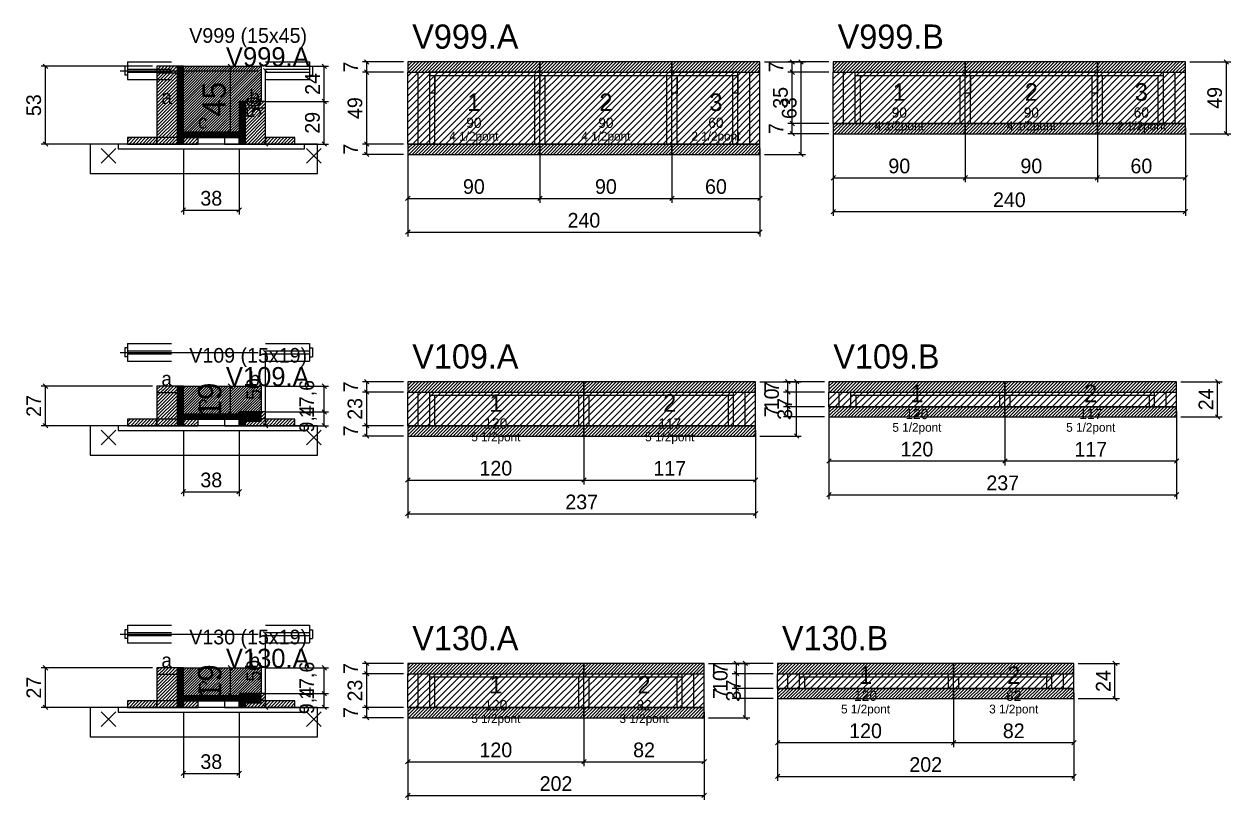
# Model space of a CAD drawing. Extents: x -69 to 3070, y -7480 to 1250.
# Drawn here: x -69 to 754, y -7480 to -6951 of the extents above; entities that cross this region are included whole.
import ezdxf
from ezdxf.enums import TextEntityAlignment as Align

# ---------------------------------------------------------------- set-up
doc = ezdxf.new("R2010")
doc.units = 0
for name, color, linetype in [('5', 5, 'Continuous'), ('barrote', 126, 'Continuous'), ('CONCRETO', 251, 'Continuous'), ('COTA', 241, 'Continuous'), ('Cota Seção (2x)', 241, 'Continuous'), ('detalhes', 7, 'Continuous'), ('Hachura', 251, 'Continuous'), ('Madeira', 126, 'Continuous'), ('NOMENCLATURA', 7, 'Continuous'), ('Painéis', 200, 'Continuous'), ('presilha', 224, 'Continuous'), ('Reaproveitamento', 251, 'Continuous'), ('SARR_2.2x7', 40, 'Continuous'), ('SARR_3.5x7', 81, 'Continuous'), ('SCO-___-LAJ', 224, 'Continuous'), ('TENSOR', 224, 'Continuous'), ('texto', 7, 'Continuous'), ('Texto Seção', 7, 'Continuous')]:
    doc.layers.add(name, color=color, linetype=linetype)
doc.dimstyles.new('PAINEL', dxfattribs={"dimtxt": 10, "dimasz": 3, "dimexe": 3, "dimexo": 3, "dimgap": 3, "dimtad": 1, "dimblk": 'OBLIQUE', "dimblk1": 'OBLIQUE', "dimcen": 2.5, "dimclrd": 4, "dimclre": 4, "dimclrt": 240, "dimazin": 3, "dimtfac": 1, "dimtmove": 0, "dimatfit": 3})
doc.dimstyles.new('SECAO2X', dxfattribs={"dimtxt": 16, "dimasz": 3, "dimexe": 3, "dimexo": 3, "dimgap": 3, "dimtad": 1, "dimblk": 'OBLIQUE', "dimblk1": 'OBLIQUE', "dimcen": 2.5, "dimclrd": 4, "dimclre": 4, "dimclrt": 240, "dimazin": 3, "dimtfac": 1, "dimtmove": 0, "dimatfit": 3})

# ---------------------------------------------------------------- blocks, each defined once
blk = doc.blocks.new('_OBLIQUE')
at = {"color": 0, "linetype": 'BYBLOCK'}
blk.add_line((-0.5, -0.5), (0.5, 0.5), dxfattribs=at)

msp = doc.modelspace()

# ---------------------------------------------------------------- hatches: boundary and pattern name
at = {"layer": 'COTA'}
h = msp.add_hatch(dxfattribs=at)
h.set_pattern_fill('ANSI31', scale=0.4)
h.paths.add_polyline_path([(40, -7025), (40, -6980), (93, -6980), (93, -7004), (78, -7004), (78, -7025)])
h = msp.add_hatch(dxfattribs=at)
h.set_pattern_fill('ANSI31', scale=0.5)
h.paths.add_polyline_path([(193, -6984), (283, -6984), (283, -6977), (193, -6977)])
h = msp.add_hatch(dxfattribs=at)
h.set_pattern_fill('ANSI31', scale=0.5)
h.paths.add_polyline_path([(283, -6984), (373, -6984), (373, -6977), (283, -6977)])
h = msp.add_hatch(dxfattribs=at)
h.set_pattern_fill('ANSI31', scale=0.5)
h.paths.add_polyline_path([(373, -6984), (433, -6984), (433, -6977), (373, -6977)])
h = msp.add_hatch(dxfattribs=at)
h.set_pattern_fill('ANSI31', scale=0.5)
h.paths.add_polyline_path([(483, -6984), (573, -6984), (573, -6977), (483, -6977)])
h = msp.add_hatch(dxfattribs=at)
h.set_pattern_fill('ANSI31', scale=0.5)
h.paths.add_polyline_path([(573, -6984), (663, -6984), (663, -6977), (573, -6977)])
h = msp.add_hatch(dxfattribs=at)
h.set_pattern_fill('ANSI31', scale=0.5)
h.paths.add_polyline_path([(663, -6984), (723, -6984), (723, -6977), (663, -6977)])
h = msp.add_hatch(dxfattribs=at)
h.set_pattern_fill('ANSI31', scale=0.5)
h.paths.add_polyline_path([(483, -7026), (573, -7026), (573, -7019), (483, -7019)])
h = msp.add_hatch(dxfattribs=at)
h.set_pattern_fill('ANSI31', scale=0.5)
h.paths.add_polyline_path([(573, -7026), (663, -7026), (663, -7019), (573, -7019)])
h = msp.add_hatch(dxfattribs=at)
h.set_pattern_fill('ANSI31', scale=0.5)
h.paths.add_polyline_path([(663, -7026), (723, -7026), (723, -7019), (663, -7019)])
h = msp.add_hatch(dxfattribs=at)
h.set_pattern_fill('ANSI31', scale=0.5)
h.paths.add_polyline_path([(193, -7040), (283, -7040), (283, -7033), (193, -7033)])
h = msp.add_hatch(dxfattribs=at)
h.set_pattern_fill('ANSI31', scale=0.5)
h.paths.add_polyline_path([(283, -7040), (373, -7040), (373, -7033), (283, -7033)])
h = msp.add_hatch(dxfattribs=at)
h.set_pattern_fill('ANSI31', scale=0.5)
h.paths.add_polyline_path([(373, -7040), (433, -7040), (433, -7033), (373, -7033)])
h = msp.add_hatch(dxfattribs=at)
h.set_pattern_fill('ANSI31', scale=0.5)
h.paths.add_polyline_path([(193, -7202), (313, -7202), (313, -7195), (193, -7195)])
h = msp.add_hatch(dxfattribs=at)
h.set_pattern_fill('ANSI31', scale=0.5)
h.paths.add_polyline_path([(313, -7202), (430, -7202), (430, -7195), (313, -7195)])
h = msp.add_hatch(dxfattribs=at)
h.set_pattern_fill('ANSI31', scale=0.5)
h.paths.add_polyline_path([(480, -7202), (600, -7202), (600, -7195), (480, -7195)])
h = msp.add_hatch(dxfattribs=at)
h.set_pattern_fill('ANSI31', scale=0.5)
h.paths.add_polyline_path([(600, -7202), (717, -7202), (717, -7195), (600, -7195)])
h = msp.add_hatch(dxfattribs=at)
h.set_pattern_fill('ANSI31', scale=0.4)
h.paths.add_polyline_path([(40, -7217), (40, -7198), (93, -7198), (93, -7215.6), (78, -7215.6), (78, -7217)])
h = msp.add_hatch(dxfattribs=at)
h.set_pattern_fill('ANSI31', scale=0.5)
h.paths.add_polyline_path([(480, -7219), (600, -7219), (600, -7212), (480, -7212)])
h = msp.add_hatch(dxfattribs=at)
h.set_pattern_fill('ANSI31', scale=0.5)
h.paths.add_polyline_path([(600, -7219), (717, -7219), (717, -7212), (600, -7212)])
h = msp.add_hatch(dxfattribs=at)
h.set_pattern_fill('ANSI31', scale=0.5)
h.paths.add_polyline_path([(193, -7232), (313, -7232), (313, -7225), (193, -7225)])
h = msp.add_hatch(dxfattribs=at)
h.set_pattern_fill('ANSI31', scale=0.5)
h.paths.add_polyline_path([(313, -7232), (430, -7232), (430, -7225), (313, -7225)])
h = msp.add_hatch(dxfattribs=at)
h.set_pattern_fill('ANSI31', scale=0.4)
h.paths.add_polyline_path([(40, -7409), (40, -7390), (93, -7390), (93, -7407.6), (78, -7407.6), (78, -7409)])
h = msp.add_hatch(dxfattribs=at)
h.set_pattern_fill('ANSI31', scale=0.5)
h.paths.add_polyline_path([(193, -7394), (313, -7394), (313, -7387), (193, -7387)])
h = msp.add_hatch(dxfattribs=at)
h.set_pattern_fill('ANSI31', scale=0.5)
h.paths.add_polyline_path([(313, -7394), (395, -7394), (395, -7387), (313, -7387)])
h = msp.add_hatch(dxfattribs=at)
h.set_pattern_fill('ANSI31', scale=0.5)
h.paths.add_polyline_path([(445, -7394), (565, -7394), (565, -7387), (445, -7387)])
h = msp.add_hatch(dxfattribs=at)
h.set_pattern_fill('ANSI31', scale=0.5)
h.paths.add_polyline_path([(565, -7394), (647, -7394), (647, -7387), (565, -7387)])
h = msp.add_hatch(dxfattribs=at)
h.set_pattern_fill('ANSI31', scale=0.5)
h.paths.add_polyline_path([(445, -7411), (565, -7411), (565, -7404), (445, -7404)])
h = msp.add_hatch(dxfattribs=at)
h.set_pattern_fill('ANSI31', scale=0.5)
h.paths.add_polyline_path([(565, -7411), (647, -7411), (647, -7404), (565, -7404)])
h = msp.add_hatch(dxfattribs=at)
h.set_pattern_fill('ANSI31', scale=0.5)
h.paths.add_polyline_path([(193, -7424), (313, -7424), (313, -7417), (193, -7417)])
h = msp.add_hatch(dxfattribs=at)
h.set_pattern_fill('ANSI31', scale=0.5)
h.paths.add_polyline_path([(313, -7424), (395, -7424), (395, -7417), (313, -7417)])
at = {"layer": 'Hachura'}
h = msp.add_hatch(dxfattribs=at)
h.set_pattern_fill('ANSI31', scale=0.5)
h.paths.add_polyline_path([(22, -7033), (36, -7033), (36, -6980), (22, -6980)])
h = msp.add_hatch(dxfattribs=at)
h.set_pattern_fill('ANSI31', scale=0.5)
h.paths.add_polyline_path([(22, -6984.4), (36, -6984.4), (36, -6980), (22, -6980)])
h = msp.add_hatch(dxfattribs=at)
h.set_pattern_fill('SOLID')
h.paths.add_polyline_path([(36, -7033), (40, -7033), (40, -6980), (36, -6980)])
h = msp.add_hatch(dxfattribs=at)
h.set_pattern_fill('SOLID')
h.paths.add_polyline_path([(78, -7033), (82, -7033), (82, -7004), (78, -7004)])
h = msp.add_hatch(dxfattribs=at)
h.set_pattern_fill('SOLID')
h.paths.add_polyline_path([(78, -7004), (93, -7004), (93, -7004), (78, -7004)])
h = msp.add_hatch(dxfattribs=at)
h.set_pattern_fill('ANSI31', scale=0.5)
h.paths.add_polyline_path([(82, -7033), (96, -7033), (96, -7004), (82, -7004)])
h = msp.add_hatch(dxfattribs=at)
h.set_pattern_fill('ANSI31', scale=0.5)
h.paths.add_polyline_path([(82, -7008.4), (96, -7008.4), (96, -7004), (82, -7004)])
h = msp.add_hatch(dxfattribs=at)
h.set_pattern_fill('ANSI31', scale=0.5)
h.paths.add_polyline_path([(2, -7033), (22, -7033), (22, -7028.6), (2, -7028.6)])
h = msp.add_hatch(dxfattribs=at)
h.set_pattern_fill('SOLID')
h.paths.add_polyline_path([(40, -7028.6), (78, -7028.6), (78, -7025), (40, -7025)])
h = msp.add_hatch(dxfattribs=at)
h.set_pattern_fill('ANSI31', scale=0.5)
h.paths.add_polyline_path([(40, -7033), (50, -7033), (50, -7028.6), (40, -7028.6)])
h = msp.add_hatch(dxfattribs=at)
h.set_pattern_fill('ANSI31', scale=0.5)
h.paths.add_polyline_path([(96, -7033), (116, -7033), (116, -7028.6), (96, -7028.6)])
h = msp.add_hatch(dxfattribs=at)
h.set_pattern_fill('ANSI31', scale=0.5)
h.paths.add_polyline_path([(22, -7225), (36, -7225), (36, -7198), (22, -7198)])
h = msp.add_hatch(dxfattribs=at)
h.set_pattern_fill('ANSI31', scale=0.5)
h.paths.add_polyline_path([(22, -7202.4), (36, -7202.4), (36, -7198), (22, -7198)])
h = msp.add_hatch(dxfattribs=at)
h.set_pattern_fill('SOLID')
h.paths.add_polyline_path([(36, -7225), (40, -7225), (40, -7198), (36, -7198)])
h = msp.add_hatch(dxfattribs=at)
h.set_pattern_fill('ANSI31', scale=0.5)
h.paths.add_polyline_path([(2, -7225), (22, -7225), (22, -7220.6), (2, -7220.6)])
h = msp.add_hatch(dxfattribs=at)
h.set_pattern_fill('SOLID')
h.paths.add_polyline_path([(40, -7220.6), (78, -7220.6), (78, -7217), (40, -7217)])
h = msp.add_hatch(dxfattribs=at)
h.set_pattern_fill('ANSI31', scale=0.5)
h.paths.add_polyline_path([(40, -7225), (50, -7225), (50, -7220.6), (40, -7220.6)])
h = msp.add_hatch(dxfattribs=at)
h.set_pattern_fill('SOLID')
h.paths.add_polyline_path([(78, -7225), (82, -7225), (82, -7215.6), (78, -7215.6)])
h = msp.add_hatch(dxfattribs=at)
h.set_pattern_fill('SOLID')
h.paths.add_polyline_path([(78, -7215.6), (93, -7215.6), (93, -7222), (78, -7222)])
h = msp.add_hatch(dxfattribs=at)
h.set_pattern_fill('ANSI31', scale=0.5)
h.paths.add_polyline_path([(82, -7225), (96, -7225), (96, -7215.6), (82, -7215.6)])
h = msp.add_hatch(dxfattribs=at)
h.set_pattern_fill('ANSI31', scale=0.5)
h.paths.add_polyline_path([(82, -7220), (96, -7220), (96, -7215.6), (82, -7215.6)])
h = msp.add_hatch(dxfattribs=at)
h.set_pattern_fill('ANSI31', scale=0.5)
h.paths.add_polyline_path([(96, -7225), (116, -7225), (116, -7220.6), (96, -7220.6)])
h = msp.add_hatch(dxfattribs=at)
h.set_pattern_fill('ANSI31', scale=0.5)
h.paths.add_polyline_path([(22, -7417), (36, -7417), (36, -7390), (22, -7390)])
h = msp.add_hatch(dxfattribs=at)
h.set_pattern_fill('ANSI31', scale=0.5)
h.paths.add_polyline_path([(22, -7394.4), (36, -7394.4), (36, -7390), (22, -7390)])
h = msp.add_hatch(dxfattribs=at)
h.set_pattern_fill('SOLID')
h.paths.add_polyline_path([(36, -7417), (40, -7417), (40, -7390), (36, -7390)])
h = msp.add_hatch(dxfattribs=at)
h.set_pattern_fill('SOLID')
h.paths.add_polyline_path([(40, -7412.6), (78, -7412.6), (78, -7409), (40, -7409)])
h = msp.add_hatch(dxfattribs=at)
h.set_pattern_fill('SOLID')
h.paths.add_polyline_path([(78, -7417), (82, -7417), (82, -7407.6), (78, -7407.6)])
h = msp.add_hatch(dxfattribs=at)
h.set_pattern_fill('SOLID')
h.paths.add_polyline_path([(78, -7407.6), (93, -7407.6), (93, -7414), (78, -7414)])
h = msp.add_hatch(dxfattribs=at)
h.set_pattern_fill('ANSI31', scale=0.5)
h.paths.add_polyline_path([(82, -7417), (96, -7417), (96, -7407.6), (82, -7407.6)])
h = msp.add_hatch(dxfattribs=at)
h.set_pattern_fill('ANSI31', scale=0.5)
h.paths.add_polyline_path([(82, -7412), (96, -7412), (96, -7407.6), (82, -7407.6)])
h = msp.add_hatch(dxfattribs=at)
h.set_pattern_fill('ANSI31', scale=0.5)
h.paths.add_polyline_path([(2, -7417), (22, -7417), (22, -7412.6), (2, -7412.6)])
h = msp.add_hatch(dxfattribs=at)
h.set_pattern_fill('ANSI31', scale=0.5)
h.paths.add_polyline_path([(40, -7417), (50, -7417), (50, -7412.6), (40, -7412.6)])
h = msp.add_hatch(dxfattribs=at)
h.set_pattern_fill('ANSI31', scale=0.5)
h.paths.add_polyline_path([(96, -7417), (116, -7417), (116, -7412.6), (96, -7412.6)])
at = {"layer": 'Reaproveitamento'}
h = msp.add_hatch(dxfattribs=at)
h.set_pattern_fill('ANSI31')
h.paths.add_polyline_path([(193, -7033), (283, -7033), (283, -6984), (193, -6984)])
h = msp.add_hatch(dxfattribs=at)
h.set_pattern_fill('ANSI31')
h.paths.add_polyline_path([(283, -7033), (373, -7033), (373, -6984), (283, -6984)])
h = msp.add_hatch(dxfattribs=at)
h.set_pattern_fill('ANSI31')
h.paths.add_polyline_path([(373, -7033), (433, -7033), (433, -6984), (373, -6984)])
h = msp.add_hatch(dxfattribs=at)
h.set_pattern_fill('ANSI31')
h.paths.add_polyline_path([(483, -7019), (573, -7019), (573, -6984), (483, -6984)])
h = msp.add_hatch(dxfattribs=at)
h.set_pattern_fill('ANSI31')
h.paths.add_polyline_path([(573, -7019), (663, -7019), (663, -6984), (573, -6984)])
h = msp.add_hatch(dxfattribs=at)
h.set_pattern_fill('ANSI31')
h.paths.add_polyline_path([(663, -7019), (723, -7019), (723, -6984), (663, -6984)])
h = msp.add_hatch(dxfattribs=at)
h.set_pattern_fill('ANSI31')
h.paths.add_polyline_path([(193, -7225), (313, -7225), (313, -7202), (193, -7202)])
h = msp.add_hatch(dxfattribs=at)
h.set_pattern_fill('ANSI31')
h.paths.add_polyline_path([(313, -7225), (430, -7225), (430, -7202), (313, -7202)])
h = msp.add_hatch(dxfattribs=at)
h.set_pattern_fill('ANSI31')
h.paths.add_polyline_path([(480, -7212), (600, -7212), (600, -7202), (480, -7202)])
h = msp.add_hatch(dxfattribs=at)
h.set_pattern_fill('ANSI31')
h.paths.add_polyline_path([(600, -7212), (717, -7212), (717, -7202), (600, -7202)])
h = msp.add_hatch(dxfattribs=at)
h.set_pattern_fill('ANSI31')
h.paths.add_polyline_path([(193, -7417), (313, -7417), (313, -7394), (193, -7394)])
h = msp.add_hatch(dxfattribs=at)
h.set_pattern_fill('ANSI31')
h.paths.add_polyline_path([(313, -7417), (395, -7417), (395, -7394), (313, -7394)])
h = msp.add_hatch(dxfattribs=at)
h.set_pattern_fill('ANSI31')
h.paths.add_polyline_path([(445, -7404), (565, -7404), (565, -7394), (445, -7394)])
h = msp.add_hatch(dxfattribs=at)
h.set_pattern_fill('ANSI31')
h.paths.add_polyline_path([(565, -7404), (647, -7404), (647, -7394), (565, -7394)])

# ---------------------------------------------------------------- linework, layer by layer
for p, q in [((0, -6980), (0, -6986)), ((2, -6980), (0, -6980)), ((2, -6977), (32, -6977)), ((2, -6977), (2, -6989)), ((2, -6982), (32, -6982)), ((96, -6977), (126, -6977)), ((96, -6982), (126, -6982)), ((126, -6977), (126, -6989)), ((126, -6980), (128, -6980)), ((128, -6980), (128, -6986)), ((2, -6986), (0, -6986)), ((2, -6984), (32, -6984)), ((2, -6989), (32, -6989)), ((96, -6984), (126, -6984)), ((96, -6989), (126, -6989)), ((126, -6986), (128, -6986)), ((0, -7172), (0, -7178)), ((2, -7172), (0, -7172)), ((2, -7169), (32, -7169)), ((2, -7169), (2, -7181)), ((96, -7169), (126, -7169)), ((126, -7169), (126, -7181)), ((126, -7172), (128, -7172)), ((128, -7172), (128, -7178)), ((2, -7178), (0, -7178)), ((2, -7174), (32, -7174)), ((2, -7176), (32, -7176)), ((96, -7174), (126, -7174)), ((96, -7176), (126, -7176)), ((126, -7178), (128, -7178)), ((2, -7181), (32, -7181)), ((96, -7181), (126, -7181)), ((2, -7361), (32, -7361)), ((2, -7361), (2, -7373)), ((96, -7361), (126, -7361)), ((126, -7361), (126, -7373)), ((0, -7364), (0, -7370)), ((2, -7364), (0, -7364)), ((2, -7370), (0, -7370)), ((2, -7366), (32, -7366)), ((2, -7368), (32, -7368)), ((96, -7366), (126, -7366)), ((96, -7368), (126, -7368)), ((126, -7364), (128, -7364)), ((126, -7370), (128, -7370)), ((128, -7364), (128, -7370)), ((2, -7373), (32, -7373)), ((96, -7373), (126, -7373))]:
    msp.add_line(p, q)
at = {"layer": 'barrote'}
for points in [[(-23.5, -7053), (131.5, -7053), (131.5, -7033), (-23.5, -7033)], [(-23.5, -7245), (131.5, -7245), (131.5, -7225), (-23.5, -7225)], [(-23.5, -7437), (131.5, -7437), (131.5, -7417), (-23.5, -7417)]]:
    msp.add_lwpolyline(points, close=True, dxfattribs=at)
at = {"layer": 'CONCRETO'}
for points in [[(40, -7025), (40, -6980), (93, -6980), (93, -7004), (78, -7004), (78, -7025)], [(40, -7217), (40, -7198), (93, -7198), (93, -7215.6), (78, -7215.6), (78, -7217)], [(40, -7409), (40, -7390), (93, -7390), (93, -7407.6), (78, -7407.6), (78, -7409)]]:
    msp.add_lwpolyline(points, close=True, dxfattribs=at)
at = {"layer": 'Madeira'}
for points in [[(22, -7033), (36, -7033), (36, -6980), (22, -6980)], [(22, -6984.4), (36, -6984.4), (36, -6980), (22, -6980)], [(82, -7033), (96, -7033), (96, -7004), (82, -7004)], [(82, -7008.4), (96, -7008.4), (96, -7004), (82, -7004)], [(2, -7033), (22, -7033), (22, -7028.6), (2, -7028.6)], [(22, -7033), (36, -7033), (36, -7028.6), (22, -7028.6)], [(40, -7033), (50, -7033), (50, -7028.6), (40, -7028.6)], [(68, -7033), (78, -7033), (78, -7028.6), (68, -7028.6)], [(96, -7033), (116, -7033), (116, -7028.6), (96, -7028.6)], [(22, -7225), (36, -7225), (36, -7198), (22, -7198)], [(22, -7202.4), (36, -7202.4), (36, -7198), (22, -7198)], [(2, -7225), (22, -7225), (22, -7220.6), (2, -7220.6)], [(22, -7225), (36, -7225), (36, -7220.6), (22, -7220.6)], [(40, -7225), (50, -7225), (50, -7220.6), (40, -7220.6)], [(68, -7225), (78, -7225), (78, -7220.6), (68, -7220.6)], [(82, -7225), (96, -7225), (96, -7215.6), (82, -7215.6)], [(82, -7220), (96, -7220), (96, -7215.6), (82, -7215.6)], [(96, -7225), (116, -7225), (116, -7220.6), (96, -7220.6)], [(22, -7417), (36, -7417), (36, -7390), (22, -7390)], [(22, -7394.4), (36, -7394.4), (36, -7390), (22, -7390)], [(82, -7417), (96, -7417), (96, -7407.6), (82, -7407.6)], [(82, -7412), (96, -7412), (96, -7407.6), (82, -7407.6)], [(2, -7417), (22, -7417), (22, -7412.6), (2, -7412.6)], [(22, -7417), (36, -7417), (36, -7412.6), (22, -7412.6)], [(40, -7417), (50, -7417), (50, -7412.6), (40, -7412.6)], [(68, -7417), (78, -7417), (78, -7412.6), (68, -7412.6)], [(96, -7417), (116, -7417), (116, -7412.6), (96, -7412.6)]]:
    msp.add_lwpolyline(points, close=True, dxfattribs=at)
at = {"layer": 'Painéis'}
for p, q in [((193, -6984), (283, -6984)), ((193, -7033), (193, -6984)), ((283, -7033), (283, -6984)), ((283, -7033), (283, -6984)), ((283, -6984), (373, -6984)), ((283, -7033), (283, -6984)), ((373, -7033), (373, -6984)), ((373, -7033), (373, -6984)), ((373, -6984), (433, -6984)), ((373, -7033), (373, -6984)), ((433, -7033), (433, -6984)), ((483, -6984), (573, -6984)), ((483, -7019), (483, -6984)), ((573, -7019), (573, -6984)), ((573, -7019), (573, -6984)), ((573, -6984), (663, -6984)), ((573, -7019), (573, -6984)), ((663, -7019), (663, -6984)), ((663, -7019), (663, -6984)), ((663, -6984), (723, -6984)), ((663, -7019), (663, -6984)), ((723, -7019), (723, -6984)), ((483, -7019), (573, -7019)), ((573, -7019), (663, -7019)), ((663, -7019), (723, -7019)), ((193, -7033), (283, -7033)), ((283, -7033), (373, -7033)), ((373, -7033), (433, -7033)), ((193, -7202), (313, -7202)), ((193, -7225), (193, -7202)), ((313, -7225), (313, -7202)), ((313, -7225), (313, -7202)), ((313, -7202), (430, -7202)), ((313, -7225), (313, -7202)), ((430, -7225), (430, -7202)), ((480, -7202), (600, -7202)), ((480, -7212), (480, -7202)), ((600, -7212), (600, -7202)), ((600, -7212), (600, -7202)), ((600, -7202), (717, -7202)), ((600, -7212), (600, -7202)), ((717, -7212), (717, -7202)), ((480, -7212), (600, -7212)), ((600, -7212), (717, -7212)), ((193, -7225), (313, -7225)), ((313, -7225), (430, -7225)), ((193, -7394), (313, -7394)), ((193, -7417), (193, -7394)), ((313, -7417), (313, -7394)), ((313, -7417), (313, -7394)), ((313, -7394), (395, -7394)), ((313, -7417), (313, -7394)), ((395, -7417), (395, -7394)), ((445, -7394), (565, -7394)), ((445, -7404), (445, -7394)), ((565, -7404), (565, -7394)), ((565, -7404), (565, -7394)), ((565, -7394), (647, -7394)), ((565, -7404), (565, -7394)), ((647, -7404), (647, -7394)), ((445, -7404), (565, -7404)), ((565, -7404), (647, -7404)), ((193, -7417), (313, -7417)), ((313, -7417), (395, -7417))]:
    msp.add_line(p, q, dxfattribs=at)
for points in [[(36, -7033), (40, -7033), (40, -6980), (36, -6980)], [(78, -7033), (82, -7033), (82, -7004), (78, -7004)], [(78, -7004), (93, -7004), (93, -7004), (78, -7004)], [(40, -7028.6), (78, -7028.6), (78, -7025), (40, -7025)], [(36, -7225), (40, -7225), (40, -7198), (36, -7198)], [(40, -7220.6), (78, -7220.6), (78, -7217), (40, -7217)], [(78, -7225), (82, -7225), (82, -7215.6), (78, -7215.6)], [(78, -7215.6), (93, -7215.6), (93, -7215.6), (78, -7215.6)], [(36, -7417), (40, -7417), (40, -7390), (36, -7390)], [(40, -7412.6), (78, -7412.6), (78, -7409), (40, -7409)], [(78, -7417), (82, -7417), (82, -7407.6), (78, -7407.6)], [(78, -7407.6), (93, -7407.6), (93, -7407.6), (78, -7407.6)]]:
    msp.add_lwpolyline(points, close=True, dxfattribs=at)
at = {"layer": 'presilha'}
for p, q in [((-16, -7046), (-6, -7036)), ((-16, -7036), (-6, -7046)), ((124, -7046), (134, -7036)), ((124, -7036), (134, -7046)), ((-16, -7238), (-6, -7228)), ((-16, -7228), (-6, -7238)), ((124, -7238), (134, -7228)), ((124, -7228), (134, -7238)), ((-16, -7430), (-6, -7420)), ((-16, -7420), (-6, -7430)), ((124, -7430), (134, -7420)), ((124, -7420), (134, -7430))]:
    msp.add_line(p, q, dxfattribs=at)
at = {"layer": 'SARR_2.2x7'}
for p, q in [((200, -7033), (200, -6984)), ((208, -6986.2), (283, -6986.2)), ((283, -6986.2), (373, -6986.2)), ((373, -6986.2), (418, -6986.2)), ((426, -7033), (426, -6984)), ((490, -7019), (490, -6984)), ((498, -6986.2), (573, -6986.2)), ((573, -6986.2), (663, -6986.2)), ((663, -6986.2), (708, -6986.2)), ((716, -7019), (716, -6984)), ((200, -7225), (200, -7202)), ((208, -7204.2), (313, -7204.2)), ((313, -7204.2), (415, -7204.2)), ((423, -7225), (423, -7202)), ((487, -7212), (487, -7202)), ((495, -7204.2), (600, -7204.2)), ((600, -7204.2), (702, -7204.2)), ((710, -7212), (710, -7202)), ((200, -7417), (200, -7394)), ((388, -7417), (388, -7394)), ((452, -7404), (452, -7394)), ((640, -7404), (640, -7394)), ((208, -7396.2), (313, -7396.2)), ((313, -7396.2), (380, -7396.2)), ((460, -7396.2), (565, -7396.2)), ((565, -7396.2), (632, -7396.2))]:
    msp.add_line(p, q, dxfattribs=at)
for points in [[(208, -6986.2), (283, -6986.2), (283, -6984), (208, -6984)], [(373, -6986.2), (418, -6986.2), (418, -6984), (373, -6984)], [(573, -6986.2), (663, -6986.2), (663, -6984), (573, -6984)]]:
    msp.add_lwpolyline(points, close=True, dxfattribs=at)
at = {"layer": 'SARR_3.5x7'}
for p, q in [((208, -7033), (208, -6984)), ((211.5, -7033), (211.5, -6986.2)), ((279.5, -7033), (279.5, -6986.2)), ((283, -7033), (283, -6984)), ((283, -7033), (283, -6984)), ((286.5, -7033), (286.5, -6986.2)), ((369.5, -7033), (369.5, -6986.2)), ((373, -7033), (373, -6984)), ((373, -7033), (373, -6984)), ((376.5, -7033), (376.5, -6986.2)), ((414.5, -7033), (414.5, -6986.2)), ((418, -7033), (418, -6984)), ((498, -7019), (498, -6984)), ((501.5, -7019), (501.5, -6986.2)), ((569.5, -7019), (569.5, -6986.2)), ((573, -7019), (573, -6984)), ((573, -7019), (573, -6984)), ((576.5, -7019), (576.5, -6986.2)), ((659.5, -7019), (659.5, -6986.2)), ((663, -7019), (663, -6984)), ((663, -7019), (663, -6984)), ((666.5, -7019), (666.5, -6986.2)), ((704.5, -7019), (704.5, -6986.2)), ((708, -7019), (708, -6984)), ((498, -7019), (501.5, -7019)), ((569.5, -7019), (573, -7019)), ((573, -7019), (576.5, -7019)), ((659.5, -7019), (663, -7019)), ((663, -7019), (666.5, -7019)), ((704.5, -7019), (708, -7019)), ((208, -7033), (211.5, -7033)), ((279.5, -7033), (283, -7033)), ((283, -7033), (286.5, -7033)), ((369.5, -7033), (373, -7033)), ((373, -7033), (376.5, -7033)), ((414.5, -7033), (418, -7033)), ((208, -7225), (208, -7202)), ((211.5, -7225), (211.5, -7204.2)), ((309.5, -7225), (309.5, -7204.2)), ((313, -7225), (313, -7202)), ((313, -7225), (313, -7202)), ((316.5, -7225), (316.5, -7204.2)), ((411.5, -7225), (411.5, -7204.2)), ((415, -7225), (415, -7202)), ((495, -7212), (495, -7202)), ((498.5, -7212), (498.5, -7204.2)), ((596.5, -7212), (596.5, -7204.2)), ((600, -7212), (600, -7202)), ((600, -7212), (600, -7202)), ((603.5, -7212), (603.5, -7204.2)), ((698.5, -7212), (698.5, -7204.2)), ((702, -7212), (702, -7202)), ((495, -7212), (498.5, -7212)), ((596.5, -7212), (600, -7212)), ((600, -7212), (603.5, -7212)), ((698.5, -7212), (702, -7212)), ((208, -7225), (211.5, -7225)), ((309.5, -7225), (313, -7225)), ((313, -7225), (316.5, -7225)), ((411.5, -7225), (415, -7225)), ((208, -7417), (208, -7394)), ((313, -7417), (313, -7394)), ((313, -7417), (313, -7394)), ((380, -7417), (380, -7394)), ((460, -7404), (460, -7394)), ((565, -7404), (565, -7394)), ((565, -7404), (565, -7394)), ((632, -7404), (632, -7394)), ((211.5, -7417), (211.5, -7396.2)), ((309.5, -7417), (309.5, -7396.2)), ((316.5, -7417), (316.5, -7396.2)), ((376.5, -7417), (376.5, -7396.2)), ((463.5, -7404), (463.5, -7396.2)), ((561.5, -7404), (561.5, -7396.2)), ((568.5, -7404), (568.5, -7396.2)), ((628.5, -7404), (628.5, -7396.2)), ((460, -7404), (463.5, -7404)), ((561.5, -7404), (565, -7404)), ((565, -7404), (568.5, -7404)), ((628.5, -7404), (632, -7404)), ((208, -7417), (211.5, -7417)), ((309.5, -7417), (313, -7417)), ((313, -7417), (316.5, -7417)), ((376.5, -7417), (380, -7417))]:
    msp.add_line(p, q, dxfattribs=at)
for points in [[(208, -6986.2), (211.5, -6986.2), (211.5, -6998.2), (208, -6998.2)], [(279.5, -6986.2), (283, -6986.2), (283, -6998.2), (279.5, -6998.2)], [(373, -6986.2), (376.5, -6986.2), (376.5, -6998.2), (373, -6998.2)], [(414.5, -6986.2), (418, -6986.2), (418, -6998.2), (414.5, -6998.2)], [(573, -6986.2), (576.5, -6986.2), (576.5, -6998.2), (573, -6998.2)], [(659.5, -6986.2), (663, -6986.2), (663, -6998.2), (659.5, -6998.2)]]:
    msp.add_lwpolyline(points, close=True, dxfattribs=at)
at = {"layer": 'SCO-___-LAJ'}
for points in [[(193, -6984), (283, -6984), (283, -6977), (193, -6977)], [(283, -6984), (373, -6984), (373, -6977), (283, -6977)], [(373, -6984), (433, -6984), (433, -6977), (373, -6977)], [(483, -6984), (573, -6984), (573, -6977), (483, -6977)], [(573, -6984), (663, -6984), (663, -6977), (573, -6977)], [(663, -6984), (723, -6984), (723, -6977), (663, -6977)], [(483, -7026), (573, -7026), (573, -7019), (483, -7019)], [(573, -7026), (663, -7026), (663, -7019), (573, -7019)], [(663, -7026), (723, -7026), (723, -7019), (663, -7019)], [(-4.5, -7036.2), (122.5, -7036.2), (122.5, -7033), (-4.5, -7033)], [(193, -7040), (283, -7040), (283, -7033), (193, -7033)], [(283, -7040), (373, -7040), (373, -7033), (283, -7033)], [(373, -7040), (433, -7040), (433, -7033), (373, -7033)], [(193, -7202), (313, -7202), (313, -7195), (193, -7195)], [(313, -7202), (430, -7202), (430, -7195), (313, -7195)], [(480, -7202), (600, -7202), (600, -7195), (480, -7195)], [(600, -7202), (717, -7202), (717, -7195), (600, -7195)], [(480, -7219), (600, -7219), (600, -7212), (480, -7212)], [(600, -7219), (717, -7219), (717, -7212), (600, -7212)], [(-4.5, -7228.2), (122.5, -7228.2), (122.5, -7225), (-4.5, -7225)], [(193, -7232), (313, -7232), (313, -7225), (193, -7225)], [(313, -7232), (430, -7232), (430, -7225), (313, -7225)], [(193, -7394), (313, -7394), (313, -7387), (193, -7387)], [(313, -7394), (395, -7394), (395, -7387), (313, -7387)], [(445, -7394), (565, -7394), (565, -7387), (445, -7387)], [(565, -7394), (647, -7394), (647, -7387), (565, -7387)], [(445, -7411), (565, -7411), (565, -7404), (445, -7404)], [(565, -7411), (647, -7411), (647, -7404), (565, -7404)], [(-4.5, -7420.2), (122.5, -7420.2), (122.5, -7417), (-4.5, -7417)], [(193, -7424), (313, -7424), (313, -7417), (193, -7417)], [(313, -7424), (395, -7424), (395, -7417), (313, -7417)]]:
    msp.add_lwpolyline(points, close=True, dxfattribs=at)
at = {"layer": 'TENSOR'}
for p, q in [((-3, -6983), (91, -6983)), ((-3, -7175), (91, -7175)), ((-3, -7367), (91, -7367))]:
    msp.add_line(p, q, dxfattribs=at)

# ---------------------------------------------------------------- texts
at = {"layer": '5'}
for s, height, p in [('1', 12, (528, -6997.5)), ('2', 12, (618, -6997.5)), ('3', 12, (693, -6997.5)), ('1', 12, (238, -7004.5)), ('2', 12, (328, -7004.5)), ('3', 12, (403, -7004.5)), ('90', 7, (528, -7011.5)), ('90', 7, (618, -7011.5)), ('60', 7, (693, -7011.5)), ('90', 7, (238, -7018.5)), ('90', 7, (328, -7018.5)), ('60', 7, (403, -7018.5)), ('1', 12, (540, -7203)), ('2', 12, (658.5, -7203)), ('1', 12, (253, -7209.5)), ('2', 12, (371.5, -7209.5)), ('120', 7, (540, -7217)), ('117', 7, (658.5, -7217)), ('120', 7, (253, -7223.5)), ('117', 7, (371.5, -7223.5)), ('1', 12, (505, -7395)), ('2', 12, (606, -7395)), ('1', 12, (253, -7401.5)), ('2', 12, (354, -7401.5)), ('120', 7, (505, -7409)), ('82', 7, (606, -7409)), ('120', 7, (253, -7415.5)), ('82', 7, (354, -7415.5))]:
    msp.add_text(s, height=height, dxfattribs=at).set_placement(p, align=Align.MIDDLE_CENTER)
at = {"layer": 'detalhes'}
for s, p in [('a', (25, -7005.7)), ('b', (85, -7005.7)), ('c', (50, -7022.5)), ('b', (85, -7197.7)), ('a', (25, -7197.7)), ('c', (50, -7214.5)), ('a', (25, -7389.7)), ('b', (85, -7389.7)), ('c', (50, -7406.5))]:
    msp.add_text(s, height=9.6, dxfattribs=at).set_placement(p)
at = {"layer": 'NOMENCLATURA'}
for s, p in [('V999.A', (196, -6968)), ('V999.B', (486, -6968)), ('V109.A', (196, -7186)), ('V109.B', (483, -7186)), ('V130.A', (196, -7378)), ('V130.B', (448, -7378))]:
    msp.add_text(s, height=16.5, dxfattribs=at).set_placement(p)
at = {"layer": 'texto', "char_height": 6, "attachment_point": 5}
for s, insert in [('4 1/2pont', (238, -7028.5)), ('4 1/2pont', (328, -7028.5)), ('2 1/2pont', (403, -7028.5)), ('4 1/2pont', (528, -7021.5)), ('4 1/2pont', (618, -7021.5)), ('2 1/2pont', (693, -7021.5)), ('5 1/2pont', (253, -7233.5)), ('5 1/2pont', (371.5, -7233.5)), ('5 1/2pont', (540, -7227)), ('5 1/2pont', (658.5, -7227)), ('5 1/2pont', (505, -7419)), ('3 1/2pont', (606, -7419)), ('5 1/2pont', (253, -7425.5)), ('3 1/2pont', (354, -7425.5))]:
    msp.add_mtext(s, dxfattribs=dict(at, insert=insert))
at = {"layer": 'Texto Seção'}
for s, height, p in [('V999 (15x45)', 10, (44, -6964)), ('V999.A', 13, (69, -6980)), ('V109 (15x19)', 10, (44, -7182)), ('V109.A', 13, (69, -7198)), ('V130 (15x19)', 10, (44, -7374)), ('V130.A', 13, (69, -7390))]:
    msp.add_text(s, height=height, dxfattribs=at).set_placement(p)

# ---------------------------------------------------------------- dimensions: what is measured, and where the dimension line sits
at = {"layer": 'COTA'}
for base, p1, p2 in [((-54, -7033), (2, -7033), (22, -6980)), ((96, -7033), (96, -7033), (96, -6983)), ((136, -7004), (93, -7004), (93, -6980)), ((165, -6984), (193, -6984), (193, -6977)), ((165, -7033), (193, -7033), (193, -6984)), ((461, -7040), (433, -7040), (433, -6977)), ((455, -6984), (483, -6984), (483, -6977)), ((455, -7019), (483, -7019), (483, -6984)), ((751, -7026), (723, -7026), (723, -6977)), ((136, -7033), (96, -7033), (96, -7004)), ((455, -7026), (483, -7026), (483, -7019)), ((165, -7040), (193, -7040), (193, -7033)), ((96, -7225), (96, -7225), (96, -7175)), ((-54, -7225), (2, -7225), (22, -7198)), ((136, -7215.6), (93, -7215.6), (93, -7198)), ((165, -7202), (193, -7202), (193, -7195)), ((458, -7232), (430, -7232), (430, -7195)), ((452, -7202), (480, -7202), (480, -7195)), ((745, -7219), (717, -7219), (717, -7195)), ((165, -7225), (193, -7225), (193, -7202)), ((452, -7212), (480, -7212), (480, -7202)), ((136, -7225), (96, -7225), (96, -7215.6)), ((452, -7219), (480, -7219), (480, -7212)), ((165, -7232), (193, -7232), (193, -7225)), ((96, -7417), (96, -7417), (96, -7367)), ((136, -7407.6), (93, -7407.6), (93, -7390)), ((165, -7394), (193, -7394), (193, -7387)), ((423, -7424), (395, -7424), (395, -7387)), ((417, -7394), (445, -7394), (445, -7387)), ((675, -7411), (647, -7411), (647, -7387)), ((-54, -7417), (2, -7417), (22, -7390)), ((165, -7417), (193, -7417), (193, -7394)), ((417, -7404), (445, -7404), (445, -7394)), ((136, -7417), (96, -7417), (96, -7407.6)), ((417, -7411), (445, -7411), (445, -7404)), ((165, -7424), (193, -7424), (193, -7417))]:
    msp.add_linear_dim(base=base, p1=p1, p2=p2, angle=90, dimstyle='PAINEL', dxfattribs=at).render()
for base, p1, p2 in [((483, -7056), (483, -7019), (573, -7019)), ((483, -7079), (483, -7019), (723, -7019)), ((573, -7056), (573, -7019), (663, -7019)), ((663, -7056), (663, -7019), (723, -7019)), ((40, -7078), (40, -7033), (78, -7033)), ((193, -7070), (193, -7033), (283, -7033)), ((193, -7093), (193, -7033), (433, -7033)), ((283, -7070), (283, -7033), (373, -7033)), ((373, -7070), (373, -7033), (433, -7033)), ((480, -7249), (480, -7212), (600, -7212)), ((480, -7272), (480, -7212), (717, -7212)), ((600, -7249), (600, -7212), (717, -7212)), ((40, -7270), (40, -7225), (78, -7225)), ((193, -7262), (193, -7225), (313, -7225)), ((193, -7285), (193, -7225), (430, -7225)), ((313, -7262), (313, -7225), (430, -7225)), ((445, -7441), (445, -7404), (565, -7404)), ((445, -7464), (445, -7404), (647, -7404)), ((565, -7441), (565, -7404), (647, -7404)), ((40, -7462), (40, -7417), (78, -7417)), ((193, -7454), (193, -7417), (313, -7417)), ((193, -7477), (193, -7417), (395, -7417)), ((313, -7454), (313, -7417), (395, -7417))]:
    msp.add_linear_dim(base=base, p1=p1, p2=p2, dimstyle='PAINEL', dxfattribs=at).render()
at = {"layer": 'Cota Seção (2x)'}
for base, p1, p2 in [((72, -7025), (40, -7025), (40, -6980)), ((72, -7217), (40, -7217), (40, -7198)), ((72, -7409), (40, -7409), (40, -7390))]:
    msp.add_linear_dim(base=base, p1=p1, p2=p2, angle=90, dimstyle='SECAO2X', dxfattribs=at).render()

doc.saveas('drawing.dxf')
